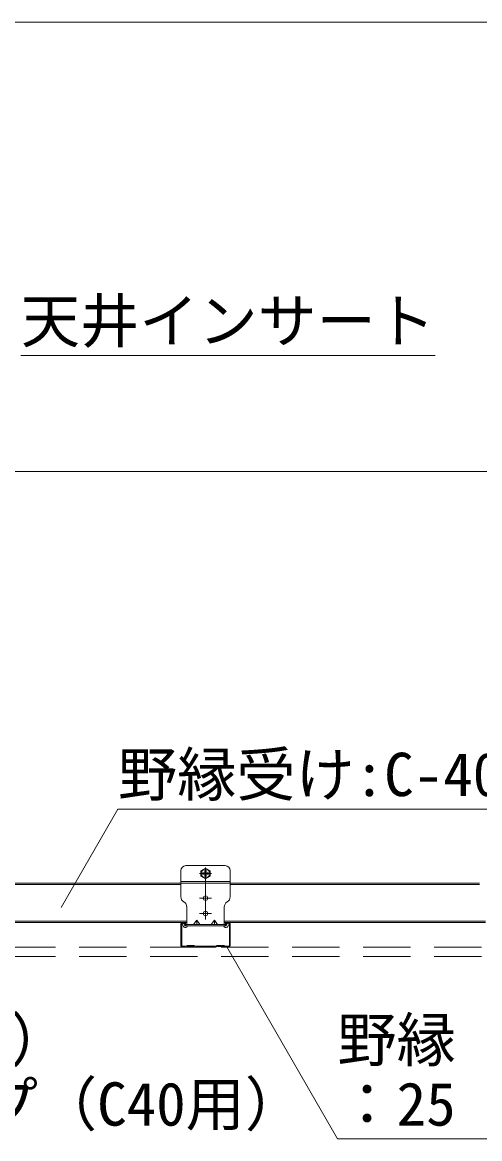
# Model space of a CAD drawing. Units: millimetres at full size, sheet at 1:40; details may follow other scales. Extents: x -7800 to 7800, y -5578 to 5491.
# Drawn here: x -3328 to -2864, y 564 to 1696 of the extents above; entities that cross this region are included whole.
import ezdxf
from ezdxf.enums import TextEntityAlignment as Align

# ---------------------------------------------------------------- set-up
doc = ezdxf.new("R2010")
doc.units = ezdxf.units.MM
doc.header["$LTSCALE"] = 40
doc.linetypes.add('CHAIN1', pattern=[8, 5, -1, 1, -1])
doc.linetypes.add('DASHED1', pattern=[1.8, 1.2, -0.6])
doc.layers.add('2-6_文字', color=7, linetype='Continuous', lineweight=18)
doc.layers.add('F-2_太線１', color=3, linetype='Continuous', lineweight=18)
doc.styles.add('ＭＳ ゴシック', font='')
doc.styles.get('ＭＳ ゴシック').set_extended_font_data('MS Gothic')

msp = doc.modelspace()

# ---------------------------------------------------------------- linework, layer by layer
at = {"layer": '2-6_文字'}
for p, q in [((-3329.09, 1358.33), (-2909.09, 1358.33)), ((-4565.91, 1240.7), (-2270.23, 1240.7)), ((-3288.17, 798.48), (-3230.62, 898.16)), ((-3230.62, 898.16), (-2570.62, 898.16)), ((-3166.84, 781.7), (-3166.84, 759.7)), ((-3166.04, 781.7), (-3166.04, 759.7)), ((-3163.84, 783.2), (-3165.34, 783.2)), ((-3163.84, 782.4), (-3165.34, 782.4)), ((-3118.34, 783.2), (-3119.84, 783.2)), ((-3118.34, 782.4), (-3119.84, 782.4)), ((-3117.64, 759.7), (-3117.64, 781.7)), ((-3116.84, 759.7), (-3116.84, 781.7)), ((-3162.64, 780.2), (-3162.64, 781.2)), ((-3162.64, 780.2), (-3161.84, 780.2)), ((-3161.84, 780.2), (-3161.84, 781.2)), ((-3121.84, 781.2), (-3121.84, 780.2)), ((-3121.84, 780.2), (-3121.04, 780.2)), ((-3121.04, 781.2), (-3121.04, 780.2)), ((-3165.34, 759), (-3162.26, 759)), ((-3160.59, 759.73), (-3162.14, 759.03)), ((-3162.03, 758.2), (-3160.26, 759)), ((-3159.91, 758.94), (-3159.98, 758.99)), ((-3159.5, 759.63), (-3159.56, 759.67)), ((-3159.18, 759.63), (-3159.11, 759.67)), ((-3158.76, 758.94), (-3158.7, 758.99)), ((-3158.31, 758.94), (-3158.38, 758.99)), ((-3157.9, 759.63), (-3157.96, 759.67)), ((-3157.58, 759.63), (-3157.51, 759.67)), ((-3157.16, 758.94), (-3157.1, 758.99)), ((-3156.71, 758.94), (-3156.78, 758.99)), ((-3156.3, 759.63), (-3156.36, 759.67)), ((-3155.98, 759.63), (-3155.91, 759.67)), ((-3155.56, 758.94), (-3155.5, 758.99)), ((-3155.11, 758.94), (-3155.18, 758.99)), ((-3154.7, 759.63), (-3154.76, 759.67)), ((-3154.38, 759.63), (-3154.31, 759.67)), ((-3153.96, 758.94), (-3153.9, 758.99)), ((-3153.61, 759), (-3151.85, 758.2)), ((-3153.28, 759.73), (-3151.73, 759.03)), ((-3151.62, 759), (-3132.06, 759)), ((-3130.39, 759.73), (-3131.94, 759.03)), ((-3130.06, 759), (-3131.83, 758.2)), ((-3129.71, 758.94), (-3129.78, 758.99)), ((-3129.3, 759.63), (-3129.36, 759.67)), ((-3128.98, 759.63), (-3128.91, 759.67)), ((-3128.56, 758.94), (-3128.5, 758.99)), ((-3128.11, 758.94), (-3128.18, 758.99)), ((-3127.7, 759.63), (-3127.76, 759.67)), ((-3127.38, 759.63), (-3127.31, 759.67)), ((-3126.96, 758.94), (-3126.9, 758.99)), ((-3126.51, 758.94), (-3126.58, 758.99)), ((-3126.1, 759.63), (-3126.16, 759.67)), ((-3125.78, 759.63), (-3125.71, 759.67)), ((-3125.36, 758.94), (-3125.3, 758.99)), ((-3124.91, 758.94), (-3124.98, 758.99)), ((-3124.5, 759.63), (-3124.56, 759.67)), ((-3124.18, 759.63), (-3124.11, 759.67)), ((-3123.76, 758.94), (-3123.7, 758.99)), ((-3121.65, 758.2), (-3123.41, 759)), ((-3123.08, 759.73), (-3121.53, 759.03)), ((-3121.42, 759), (-3118.34, 759)), ((-3165.34, 758.2), (-3162.03, 758.2)), ((-3151.85, 758.2), (-3131.83, 758.2)), ((-3121.65, 758.2), (-3118.34, 758.2)), ((-3120.4, 758.41), (-3008.07, 563.86)), ((-3008.07, 563.86), (-2468.07, 563.86))]:
    msp.add_line(p, q, dxfattribs=at)
at = {"layer": '2-6_文字', "color": 3}
for p, q in [((-3161.84, 840.8), (-3141.84, 840.8)), ((-3141.89, 838.3), (-3146.65, 835.55)), ((-3141.89, 838.3), (-3137.12, 835.55)), ((-3121.84, 840.8), (-3141.84, 840.8)), ((-3166.84, 835.8), (-3166.84, 809.2)), ((-3146.65, 835.55), (-3146.65, 830.05)), ((-3141.89, 827.3), (-3146.65, 830.05)), ((-3144.83, 833.4), (-3144.24, 833.4)), ((-3144.83, 832.2), (-3144.24, 832.2)), ((-3142.49, 835.74), (-3142.49, 835.18)), ((-3142.49, 829.86), (-3142.49, 830.42)), ((-3141.89, 827.3), (-3137.12, 830.05)), ((-3141.29, 835.74), (-3141.29, 834.92)), ((-3141.29, 835.74), (-3141.29, 835.18)), ((-3141.29, 829.86), (-3141.29, 830.68)), ((-3141.29, 829.86), (-3141.29, 830.42)), ((-3138.95, 833.4), (-3139.54, 833.4)), ((-3138.95, 832.2), (-3139.54, 832.2)), ((-3137.12, 835.55), (-3137.12, 830.05)), ((-3116.84, 835.8), (-3116.84, 809.2)), ((-3371.9, 823.2), (-3166.84, 823.2)), ((-3371.9, 821.6), (-3166.84, 821.6)), ((-3166.84, 824.8), (-3141.84, 824.8)), ((-3116.84, 824.8), (-3141.84, 824.8)), ((-3116.86, 823.2), (-2863.86, 823.2)), ((-3116.84, 821.6), (-2863.86, 821.6)), ((-3163.93, 804.05), (-3163.75, 803.95)), ((-3119.75, 804.05), (-3119.93, 803.95)), ((-3160.84, 798.8), (-3160.84, 781.2)), ((-3122.84, 798.8), (-3122.84, 781.2)), ((-3371.9, 784.4), (-3160.84, 784.4)), ((-3371.9, 783.2), (-3160.84, 783.2)), ((-3164.24, 782.59), (-3165.67, 781.88)), ((-3164.34, 779.21), (-3165.67, 781.88)), ((-3162.9, 779.92), (-3164.24, 782.59)), ((-3150.84, 785.67), (-3154.09, 781.2)), ((-3150.84, 785.67), (-3150.84, 781.2)), ((-3150.84, 785.67), (-3147.59, 781.2)), ((-3132.84, 785.67), (-3136.09, 781.2)), ((-3132.84, 785.67), (-3129.59, 781.2)), ((-3132.84, 785.67), (-3132.84, 781.2)), ((-3122.84, 784.4), (-2857.84, 784.4)), ((-3122.84, 783.2), (-2857.84, 783.2)), ((-3120.77, 779.92), (-3119.44, 782.59)), ((-3119.44, 782.59), (-3118.01, 781.88)), ((-3119.34, 779.21), (-3118.01, 781.88)), ((-3162.09, 779.81), (-3160.84, 781.2)), ((-3160.89, 778.74), (-3160.12, 779.6)), ((-3160.84, 781.2), (-3141.84, 781.2)), ((-3160.12, 779.6), (-3141.84, 779.6)), ((-3122.84, 781.2), (-3141.84, 781.2)), ((-3123.55, 779.6), (-3141.84, 779.6)), ((-3122.78, 778.74), (-3123.55, 779.6)), ((-3121.59, 779.81), (-3122.84, 781.2))]:
    msp.add_line(p, q, dxfattribs=at)
at = {"layer": '2-6_文字', "color": 4, "linetype": 'CHAIN1', "lineweight": 9}
for p, q in [((-3141.84, 838.8), (-3141.84, 786.2)), ((-3147.84, 832.8), (-3135.84, 832.8)), ((-3135.84, 807.8), (-3147.84, 807.8)), ((-3135.84, 792.2), (-3147.84, 792.2))]:
    msp.add_line(p, q, dxfattribs=at)
at = {"layer": '2-6_文字', "color": 3, "linetype": 'DASHED1'}
for p in [(-3166.84, 823.2), (-3116.84, 823.2)]:
    msp.add_line(p, (-3141.84, 823.2), dxfattribs=at)
at = {"layer": '2-6_文字', "color": 4, "linetype": 'DASHED1', "lineweight": 9}
for p, q in [((-4565.91, 758.2), (-2270.23, 758.2)), ((-4565.91, 748.7), (-2270.23, 748.7))]:
    msp.add_line(p, q, dxfattribs=at)
at = {"layer": '2-6_文字', "color": 3}
for centre, radius in [((-3141.89, 832.8), 4.4), ((-3141.84, 807.8), 2.25), ((-3141.84, 792.2), 2.25)]:
    msp.add_circle(centre, radius, dxfattribs=at)
for centre, radius, start, end in [((-3161.84, 835.8), 5, 90, 180), ((-3121.84, 835.8), 5, 0, 90), ((-3141.89, 832.8), 3, 168.46303, 191.51331), ((-3144.08, 835), 1.6, 264.36299, 6.67345), ((-3144.08, 830.6), 1.6, 353.32654, 95.63699), ((-3141.89, 832.8), 3, 78.46303, 101.53696), ((-3141.89, 832.8), 3, 258.46303, 281.53696), ((-3139.69, 835), 1.6, 173.32654, 275.63699), ((-3139.69, 830.6), 1.6, 84.36299, 186.67345), ((-3141.89, 832.8), 3, 348.48668, 11.53696), ((-3160.84, 809.2), 6, 180, 239.03689), ((-3122.84, 809.2), 6, 300.96311, 0), ((-3166.84, 798.8), 6, 0, 59.03689), ((-3116.84, 798.8), 6, 120.96311, 180), ((-3162.46, 780.14), 2.1, 206.5, 318.15813), ((-3162.46, 780.14), 0.5, 206.5, 318.15813), ((-3121.22, 780.14), 2.1, 221.84187, 333.5), ((-3121.22, 780.14), 0.5, 221.84187, 333.5)]:
    msp.add_arc(centre, radius, start, end, dxfattribs=at)
at = {"layer": '2-6_文字'}
for centre, radius, start, end in [((-3165.34, 781.7), 1.5, 90, 180), ((-3165.34, 781.7), 0.7, 90, 180), ((-3163.84, 781.2), 2, 0, 90), ((-3163.84, 781.2), 1.2, 0, 90), ((-3119.84, 781.2), 2, 90, 180), ((-3119.84, 781.2), 1.2, 90, 180), ((-3118.34, 781.7), 1.5, 0, 90), ((-3118.34, 781.7), 0.7, 0, 90), ((-3165.34, 759.7), 1.5, 180, 270), ((-3165.34, 759.7), 0.7, 180, 270), ((-3162.27, 759.3), 0.3, 270, 294.44652), ((-3160.14, 758.73), 1.1, 58.52405, 114.44652), ((-3160.14, 758.73), 0.3, 58.52405, 114.44652), ((-3159.34, 759.88), 1.1, 238.52405, 301.47594), ((-3159.34, 759.88), 0.3, 238.52405, 301.47594), ((-3158.54, 758.73), 1.1, 58.52405, 121.47594), ((-3158.54, 758.73), 0.3, 58.52405, 121.47594), ((-3157.74, 759.88), 1.1, 238.52405, 301.47594), ((-3157.74, 759.88), 0.3, 238.52405, 301.47594), ((-3156.94, 758.73), 1.1, 90, 121.47594), ((-3156.94, 758.73), 0.3, 90, 121.47594), ((-3156.94, 758.73), 1.1, 58.52405, 90), ((-3156.94, 758.73), 0.3, 58.52405, 90), ((-3156.14, 759.88), 1.1, 238.52405, 301.47594), ((-3156.14, 759.88), 0.3, 238.52405, 301.47594), ((-3155.34, 758.73), 1.1, 58.52405, 121.47594), ((-3155.34, 758.73), 0.3, 58.52405, 121.47594), ((-3154.54, 759.88), 1.1, 238.52405, 301.47594), ((-3154.54, 759.88), 0.3, 238.52405, 301.47594), ((-3153.74, 758.73), 1.1, 65.55347, 121.47594), ((-3153.74, 758.73), 0.3, 65.55347, 121.47594), ((-3151.61, 759.3), 0.3, 245.55347, 270), ((-3132.07, 759.3), 0.3, 270, 294.44652), ((-3129.94, 758.73), 1.1, 58.52405, 114.44652), ((-3129.94, 758.73), 0.3, 58.52405, 114.44652), ((-3129.14, 759.88), 1.1, 238.52405, 301.47594), ((-3129.14, 759.88), 0.3, 238.52405, 301.47594), ((-3128.34, 758.73), 1.1, 58.52405, 121.47594), ((-3128.34, 758.73), 0.3, 58.52405, 121.47594), ((-3127.54, 759.88), 1.1, 238.52405, 301.47594), ((-3127.54, 759.88), 0.3, 238.52405, 301.47594), ((-3126.74, 758.73), 1.1, 90, 121.47594), ((-3126.74, 758.73), 0.3, 90, 121.47594), ((-3126.74, 758.73), 1.1, 58.52405, 90), ((-3126.74, 758.73), 0.3, 58.52405, 90), ((-3125.94, 759.88), 1.1, 238.52405, 301.47594), ((-3125.94, 759.88), 0.3, 238.52405, 301.47594), ((-3125.14, 758.73), 1.1, 58.52405, 121.47594), ((-3125.14, 758.73), 0.3, 58.52405, 121.47594), ((-3124.34, 759.88), 1.1, 238.52405, 301.47594), ((-3124.34, 759.88), 0.3, 238.52405, 301.47594), ((-3123.54, 758.73), 1.1, 65.55347, 121.47594), ((-3123.54, 758.73), 0.3, 65.55347, 121.47594), ((-3121.41, 759.3), 0.3, 245.55347, 270), ((-3118.34, 759.7), 1.5, 270, 0), ((-3118.34, 759.7), 0.7, 270, 0), ((-3162.27, 759.3), 1.1, 270, 294.44652), ((-3151.61, 759.3), 1.1, 245.55347, 269.61594), ((-3132.07, 759.3), 1.1, 270.38405, 294.44652), ((-3121.41, 759.3), 1.1, 245.55347, 270)]:
    msp.add_arc(centre, radius, start, end, dxfattribs=at)
at = {"layer": 'F-2_太線１'}
msp.add_line((-7638.18, 1696.25), (-2068.18, 1696.25), dxfattribs=at)

# ---------------------------------------------------------------- texts
at = {"layer": '2-6_文字', "style": 'ＭＳ ゴシック'}
for s, p in [('天井インサート', (-3329.09, 1358.33)), ('野縁受け:C-40×20×1.6', (-3230.62, 898.16)), ('クリップ（補強部）', (-3820.24, 628.96)), ('野縁', (-3008.07, 628.96)), ('：耐風圧Wクリップ（C40用）', (-3821.7, 563.86)), ('：25 形Ｗバー(0.8)', (-3008.07, 563.86))]:
    msp.add_text(s, height=43.99, dxfattribs=at).set_placement(p, align=Align.BOTTOM_LEFT)

doc.saveas('drawing.dxf')
